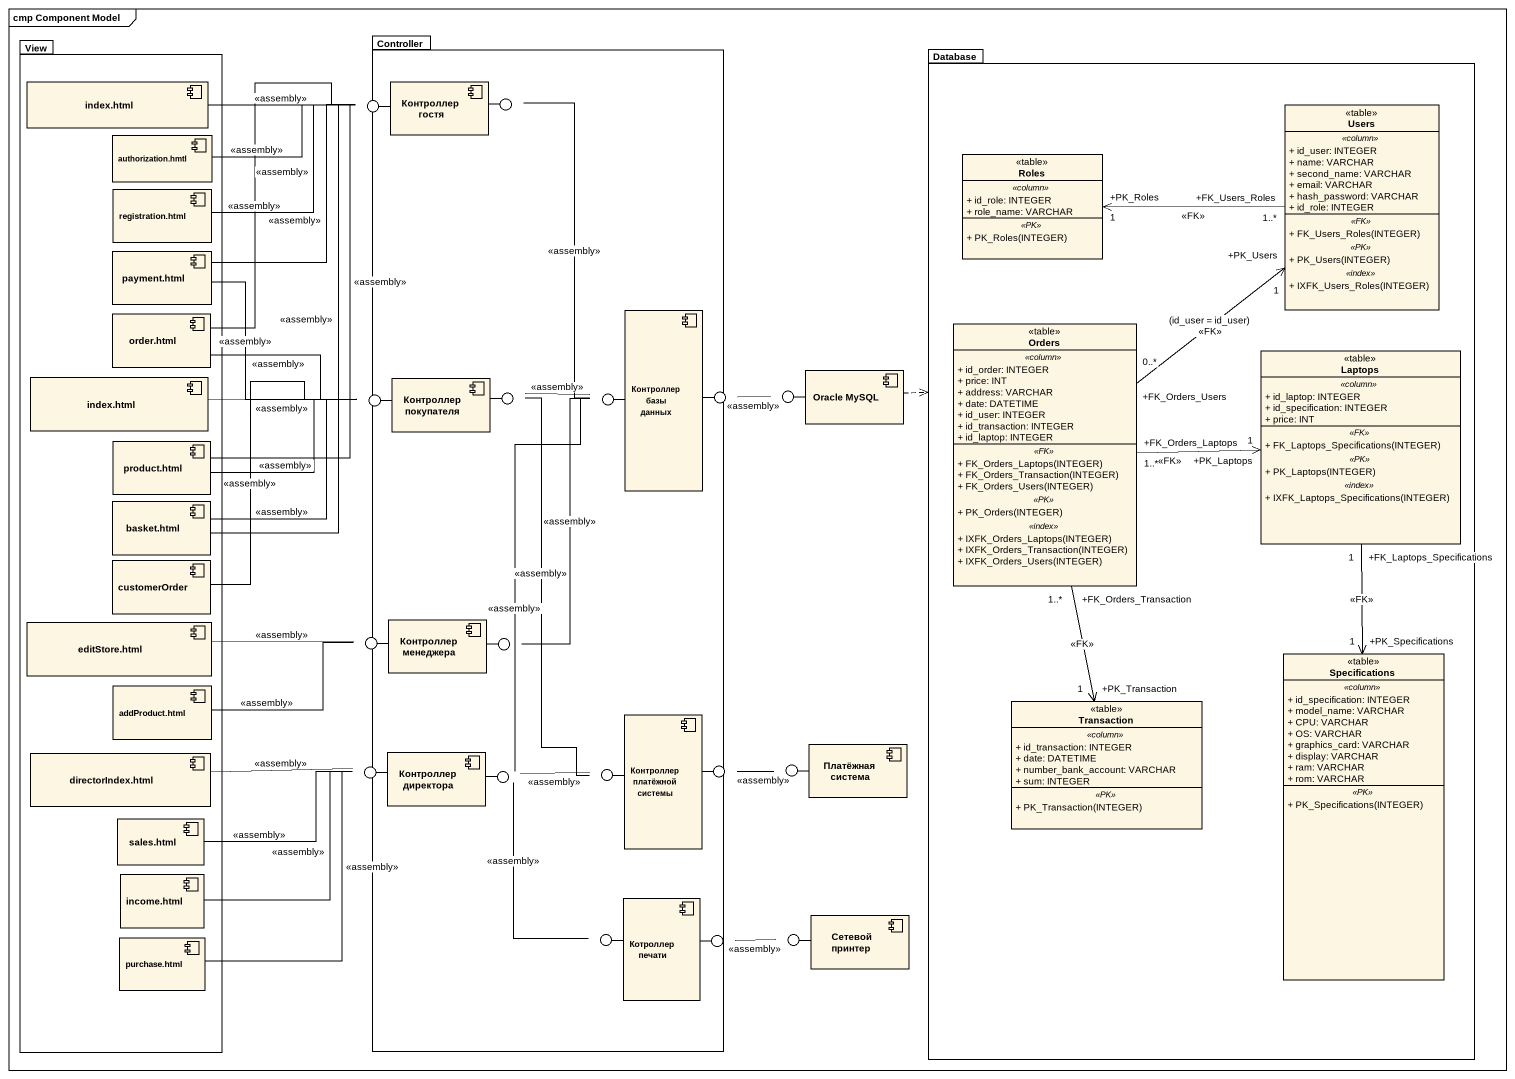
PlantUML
@startuml
mainframe cmp Component Model
allowmixing
hide circle
hide empty members
skinparam classAttributeIconSize 0
package View {
  component "index.html" as index_html
  component "authorization.hmtl" as authorization_hmtl
  component "registration.html" as registration_html
  component "payment.html" as payment_html
  component "order.html" as order_html
  component "index.html" as index_html_2
  component "product.html" as product_html
  component "basket.html" as basket_html
  component customerOrder
  component "editStore.html" as editStore_html
  component "addProduct.html" as addProduct_html
  component "directorIndex.html" as directorIndex_html
  component "sales.html" as sales_html
  component "income.html" as income_html
  component "purchase.html" as purchase_html
}
package Controller {
  component "Контроллер гостя" as Контроллер_гостя
  component "Контроллер базы данных" as Контроллер_базы_данных
  component "Контроллер покупателя" as Контроллер_покупателя
  component "Контроллер менеджера" as Контроллер_менеджера
  component "Контроллер платёжной системы" as Контроллер_платёжной_системы
  component "Контроллер директора" as Контроллер_директора
  component "Котроллер печати" as Котроллер_печати
}
package "Database" as Database_ {
  class Users <<table>> {
    .. <<column>> ..
    + id_user: INTEGER
    + name: VARCHAR
    + second_name: VARCHAR
    + email: VARCHAR
    + hash_password: VARCHAR
    + id_role: INTEGER
    .. <<FK>> ..
    + FK_Users_Roles(INTEGER)
    .. <<PK>> ..
    + PK_Users(INTEGER)
    .. <<index>> ..
    + IXFK_Users_Roles(INTEGER)
  }
  class Roles <<table>> {
    .. <<column>> ..
    + id_role: INTEGER
    + role_name: VARCHAR
    .. <<PK>> ..
    + PK_Roles(INTEGER)
  }
  class Orders <<table>> {
    .. <<column>> ..
    + id_order: INTEGER
    + price: INT
    + address: VARCHAR
    + date: DATETIME
    + id_user: INTEGER
    + id_transaction: INTEGER
    + id_laptop: INTEGER
    .. <<FK>> ..
    + FK_Orders_Laptops(INTEGER)
    + FK_Orders_Transaction(INTEGER)
    + FK_Orders_Users(INTEGER)
    .. <<PK>> ..
    + PK_Orders(INTEGER)
    .. <<index>> ..
    + IXFK_Orders_Laptops(INTEGER)
    + IXFK_Orders_Transaction(INTEGER)
    + IXFK_Orders_Users(INTEGER)
  }
  class Laptops <<table>> {
    .. <<column>> ..
    + id_laptop: INTEGER
    + id_specification: INTEGER
    + price: INT
    .. <<FK>> ..
    + FK_Laptops_Specifications(INTEGER)
    .. <<PK>> ..
    + PK_Laptops(INTEGER)
    .. <<index>> ..
    + IXFK_Laptops_Specifications(INTEGER)
  }
  class Specifications <<table>> {
    .. <<column>> ..
    + id_specification: INTEGER
    + model_name: VARCHAR
    + CPU: VARCHAR
    + OS: VARCHAR
    + graphics_card: VARCHAR
    + display: VARCHAR
    + ram: VARCHAR
    + rom: VARCHAR
    .. <<PK>> ..
    + PK_Specifications(INTEGER)
  }
  class Transaction <<table>> {
    .. <<column>> ..
    + id_transaction: INTEGER
    + date: DATETIME
    + number_bank_account: VARCHAR
    + sum: INTEGER
    .. <<PK>> ..
    + PK_Transaction(INTEGER)
  }
}
() " " as lollipop1
() " " as lollipop2
() " " as lollipop3
() " " as lollipop4
() " " as lollipop5
() " " as lollipop6
() " " as lollipop7
component "Oracle MySQL" as Oracle_MySQL
() " " as lollipop8
() " " as lollipop9
() " " as lollipop10
() " " as lollipop11
() " " as lollipop12
() " " as lollipop13
() " " as lollipop14
component "Платёжная система" as Платёжная_система
component "Сетевой принтер" as Сетевой_принтер
() " " as lollipop15
() " " as lollipop16
() " " as lollipop17
Контроллер_гостя -left- lollipop1
Контроллер_гостя -right- lollipop2
Контроллер_покупателя -left- lollipop3
Контроллер_покупателя -right- lollipop4
Контроллер_базы_данных -left- lollipop5
Контроллер_базы_данных -right- lollipop6
Oracle_MySQL -left- lollipop7
Контроллер_менеджера -left- lollipop8
Контроллер_менеджера -right- lollipop9
Контроллер_директора -left- lollipop10
Контроллер_директора -right- lollipop11
Контроллер_платёжной_системы -left- lollipop12
Контроллер_платёжной_системы -right- lollipop13
Платёжная_система -left- lollipop14
Котроллер_печати -left- lollipop15
Котроллер_печати -right- lollipop16
Сетевой_принтер -left- lollipop17
lollipop1 -left- index_html : <<assembly>>
lollipop1 -- payment_html : <<assembly>>
lollipop1 -- order_html : <<assembly>>
lollipop1 -- product_html : <<assembly>>
lollipop1 -- basket_html : <<assembly>>
Users "+FK_Users_Roles\n1..*" -left-> "+PK_Roles\n1" Roles : <<FK>>
authorization_hmtl -right- lollipop1 : <<assembly>>
registration_html -right- lollipop1 : <<assembly>>
Orders "+FK_Orders_Users\n0..*" -up-> "+PK_Users\n1" Users : (id_user = id_user)\n<<FK>>
Orders "+FK_Orders_Laptops\n1..*" -right-> "+PK_Laptops\n1" Laptops : <<FK>>
Orders "+FK_Orders_Transaction\n1..*" --> "+PK_Transaction\n1" Transaction : <<FK>>
Laptops "+FK_Laptops_Specifications\n1" --> "+PK_Specifications\n1" Specifications : <<FK>>
lollipop3 -left- payment_html : <<assembly>>
lollipop3 -left- order_html : <<assembly>>
lollipop3 -left- index_html_2 : <<assembly>>
lollipop3 -left- product_html : <<assembly>>
lollipop3 -left- basket_html : <<assembly>>
lollipop3 -- customerOrder : <<assembly>>
lollipop5 -up- lollipop2 : <<assembly>>
lollipop5 -left- lollipop4 : <<assembly>>
lollipop5 -- lollipop11 : <<assembly>>
lollipop7 -left- lollipop6 : <<assembly>>
Oracle_MySQL .right.> Database_
lollipop8 -left- editStore_html : <<assembly>>
lollipop8 -left- addProduct_html : <<assembly>>
lollipop9 -up- lollipop5 : <<assembly>>
lollipop10 -left- directorIndex_html : <<assembly>>
lollipop10 -left- sales_html : <<assembly>>
lollipop10 -- income_html : <<assembly>>
lollipop10 -- purchase_html : <<assembly>>
lollipop12 -up- lollipop4 : <<assembly>>
lollipop12 -left- lollipop11 : <<assembly>>
lollipop14 -left- lollipop13 : <<assembly>>
lollipop15 -up- lollipop11 : <<assembly>>
lollipop17 -left- lollipop16 : <<assembly>>
@enduml
